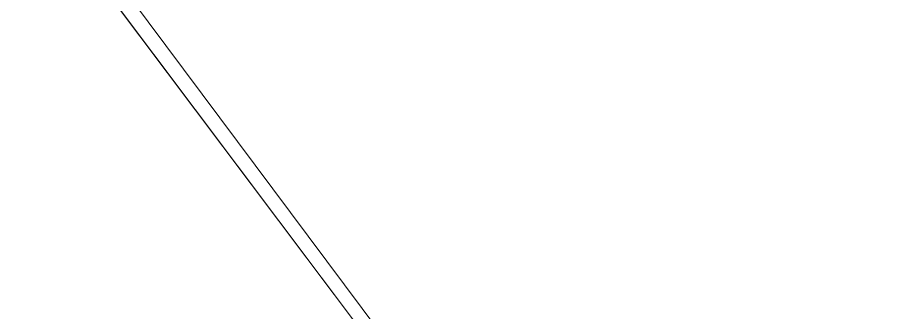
# Model space of a CAD drawing. Header units: millimetres. Extents: x 174511 to 265775, y -1918 to 26385.
# Drawn here: x 224796.3 to 224872.5, y 5020.2 to 5046 of the extents above; entities that cross this region are included whole.
import ezdxf
from ezdxf.xclip import XClip

# ---------------------------------------------------------------- set-up
doc = ezdxf.new("R2010")
doc.units = ezdxf.units.MM
doc.header["$XCLIPFRAME"] = 0
doc.layers.add('_ACM-A-DETL-THIN', color=2, linetype='Continuous', lineweight=9)
for name, color, linetype in [('I-DETL-LW01', 1, 'Continuous'), ('I-DETL-LW02', 2, 'Continuous'), ('PDF_Geometry', 7, 'Continuous')]:
    doc.layers.add(name, color=color, linetype=linetype)

# ---------------------------------------------------------------- blocks, each defined once
blk = doc.blocks.new('海龙_1212025767')
at = {"layer": 'PDF_Geometry', "color": 250, "lineweight": 18}
for p, q in [((-973.317, -15563.586), (-1258.119, -15181.746)), ((-1258.119, -15181.746), (-973.317, -15563.586)), ((-973.595, -15563.797), (-1259.732, -15182.281)), ((-1259.732, -15182.281), (-973.595, -15563.797))]:
    blk.add_line(p, q, dxfattribs=at)
blk = doc.blocks.new('K_1222170299S')
at = {"layer": '_ACM-A-DETL-THIN'}
blk.add_lwpolyline([(1660.191, -3825.351), (1660.191, -1521.591, 0.916516), (-1660.191, -1521.591), (-1660.191, -3825.351)], format="xyb", dxfattribs=at)

msp = doc.modelspace()

# ---------------------------------------------------------------- hatches: boundary and pattern name
h = msp.add_hatch()
h.set_pattern_fill('胶垫', color=250, scale=200, angle=90, pattern_type=2)
h.set_pattern_definition([(251.354783, (6e-15, 100.3834), (-4000.000197707, -11845.243305965), [62.55725, -13074.4648]), (225.10963, (-20, 41.11), (199.99999, -2e-05), [28.33855, -255.04692]), (180, (-40, 20.77), (-2e-14, -200.76684), [20, -180]), (143.4643198, (-60, 21.0327), (-3799.999995216, 2810.73571165), [99.5661, -10354.8748]), (180, (-140, 80.77), (-2e-14, -200.76684), [20, -180]), (223.712329, (-160, 80.307), (-4000.00004381, -3814.56983338), [27.66947, -5782.9182]), (251.63073, (-180, 61.186), (-199.999985, -401.533677), [63.46384, -571.17456]), (108.36927, (-180, 140.537), (-200, 401.533673), [63.46384, -571.17456]), (134.89037, (-160, 120.46), (-200, -6e-07), [28.33855, -255.04692]), (180, (-140, 120.77), (-2e-14, -200.76684), [20, -180]), (216.9752, (-60, 180.69), (-200.0000024, -200.7668335), [100.1382, -901.24378]), (180, (-40, 180.77), (-2e-14, -200.76684), [20, -180]), (134.89037, (-20, 160.61), (-200, -6e-07), [28.33855, -255.04692]), (108.36927, (6e-15, 100.383), (-200, 401.533673), [63.46384, -571.17456])])
edge = h.paths.add_edge_path()
edge.add_arc((236193.719, -21785.452), 29316.518, 113.8645795, 115.0866967)
edge.add_line((223763.834, 4765.558), (223763.834, 5107.928))
edge.add_arc((223644.85, 5534.707), 443.055, 285.57829, 287.02831)
edge.add_arc((236193.719, -21378.718), 29256.518, 113.8643415, 115.1184398, ccw=False)
edge.add_arc((226017.841, 1664.038), 4066.934, 89.774689, 114.097712, ccw=False)
edge.add_arc((226049.827, 1664.038), 4066.934, 65.902288, 90.225311, ccw=False)
edge.add_arc((215873.949, -21378.718), 29256.518, 64.8815602, 66.1356585, ccw=False)
edge.add_arc((228422.819, 5534.707), 443.055, 252.97169, 254.42171)
edge.add_line((228303.834, 5107.928), (228303.834, 4765.558))
edge.add_arc((215873.949, -21785.452), 29316.518, 64.9133033, 66.1354205)
edge.add_arc((226049.827, 1257.304), 4126.934, 65.90399, 90.222035)
edge.add_arc((226017.841, 1257.304), 4126.934, 89.777965, 114.09601)

# ---------------------------------------------------------------- linework, layer by layer
at = {"layer": 'I-DETL-LW01', "elevation": 0}
for points in [[(228303.834, 4765.558, 0.005333), (227734.717, 5024.627, 0.106508), (226033.834, 5384.206, 0.106508), (224332.951, 5024.627, 0.005333), (223763.834, 4765.558, 0.005333)], [(228333.834, 4747.928, -0.015027), (228310.998, 4753.965, 0.00544), (227730.653, 5018.295, 0.106511), (226033.834, 5377.011, 0.106511), (224337.015, 5018.295, 0.00544), (223756.67, 4753.965, -0.015027), (223733.834, 4747.928)]]:
    msp.add_lwpolyline(points, format="xyb", dxfattribs=at)
at = {"layer": 'I-DETL-LW02', "elevation": 0}
msp.add_lwpolyline([(227722.525, 5410.528, 0.106518), (226033.834, 5767.517, 0.106518), (224345.144, 5410.528, 0.005453), (223763.816, 5145.732, -0.018758), (223733.834, 5137.928), (223733.834, 5117.928), (223743.834, 5107.928), (223763.834, 5107.928), (223763.834, 4757.928), (223743.834, 4757.928), (223733.834, 4747.928), (223733.834, 4727.928, 0.018758), (223763.816, 4735.732, -0.005453), (224345.144, 5000.528, -0.106518), (226033.834, 5357.517, -0.106518), (227722.525, 5000.528, -0.005453)], format="xyb", dxfattribs=at)

# ---------------------------------------------------------------- block references
ref = msp.add_blockref('海龙_1212025767', (226030.181, 20839.272), dxfattribs=dict(xscale=1.033438508881965, yscale=1.033438508881965, zscale=1.033438508881965))
XClip(ref).set_block_clipping_path([(-3231.8719099857, -21260.9707306357), (3931.4323424497, -12852.762707077)])
msp.add_blockref('K_1222170299S', (226034.119, 5096.046))

doc.saveas('drawing.dxf')
